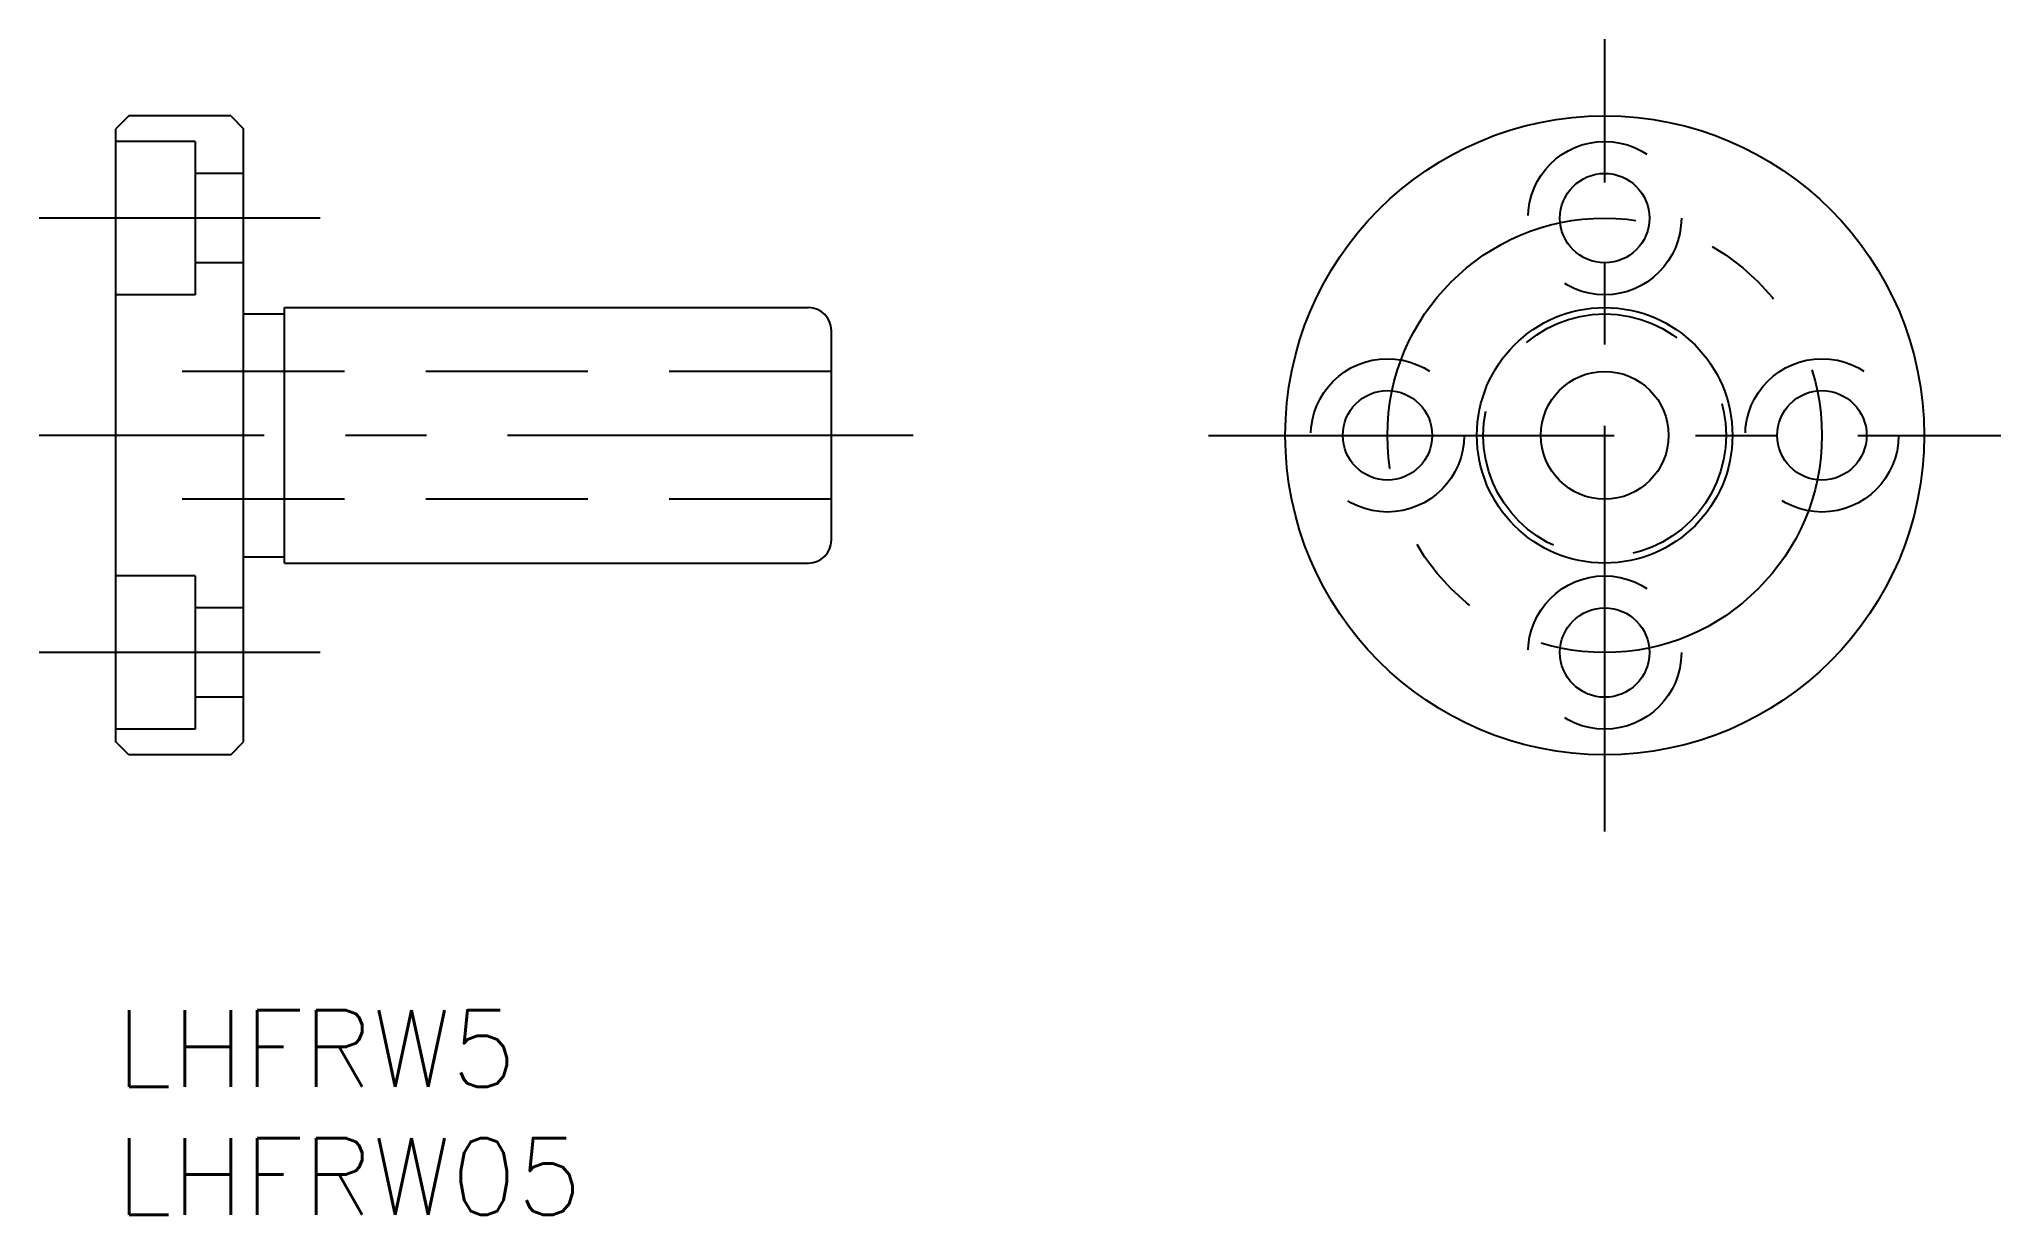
# Model space of a CAD drawing. Extents: x -3 to 73.8, y -8 to 38.
import ezdxf

# ---------------------------------------------------------------- set-up
doc = ezdxf.new("R2010")
doc.units = 0
doc.header["$LTSCALE"] = 0.5
doc.linetypes.add('CENTER', pattern=[50.8, 31.75, -6.35, 6.35, -6.35])
doc.linetypes.add('DASHED', pattern=[19.05, 12.7, -6.35])
for name, color, linetype in [('MSM_CENTER', 1, 'CENTER'), ('MSM_CONTINUOUS', 7, 'CONTINUOUS'), ('MSM_DASHED', 4, 'DASHED'), ('MSM_PART_NUMBER', 7, 'CONTINUOUS')]:
    doc.layers.add(name, color=color, linetype=linetype)
doc.styles.get("Standard").update_dxf_attribs({"font": 'txt.shx', "height": 1, "bigfont": 'bigfont.shx'})

# ---------------------------------------------------------------- blocks, each defined once
blk = doc.blocks.new('*U24')
at = {"layer": 'MSM_PART_NUMBER'}
blk.add_text('LHFRW5', height=3, dxfattribs=at).set_placement((0, -3))
blk = doc.blocks.new('*U25')
at = {"layer": 'MSM_PART_NUMBER'}
blk.add_text('LHFRW05', height=3, dxfattribs=at).set_placement((0, -8))

msp = doc.modelspace()

# ---------------------------------------------------------------- linework, layer by layer
at = {"layer": 'MSM_CENTER'}
for p, q in [((58.262, 7), (58.262, 38)), ((8, 31), (-3, 31)), ((31.206, 22.5), (-3, 22.5)), ((42.762, 22.5), (73.762, 22.5)), ((8, 14), (-3, 14))]:
    msp.add_line(p, q, dxfattribs=at)
msp.add_circle((58.262, 22.5), 8.5, dxfattribs=at)
at = {"layer": 'MSM_CONTINUOUS'}
for p, q in [((0.5, 35), (0, 34.5)), ((4.5, 35), (0.5, 35)), ((4.5, 35), (5, 34.5)), ((0, 10.5), (0, 34.5)), ((5, 10.5), (5, 34.5)), ((5, 27.25), (6.6, 27.25)), ((6.6, 27.5), (27.1, 27.5)), ((6.6, 17.5), (6.6, 27.5)), ((28, 18.4), (28, 26.6)), ((5, 17.75), (6.6, 17.75)), ((6.6, 17.5), (27.1, 17.5)), ((0.5, 10), (0, 10.5)), ((4.5, 10), (0.5, 10)), ((4.5, 10), (5, 10.5))]:
    msp.add_line(p, q, dxfattribs=at)
for centre, radius in [((58.262, 22.5), 12.5), ((58.262, 31), 1.75), ((58.262, 22.5), 5), ((58.262, 22.5), 2.5), ((49.762, 22.5), 1.75), ((66.762, 22.5), 1.75), ((58.262, 14), 1.75)]:
    msp.add_circle(centre, radius, dxfattribs=at)
for centre, start, end in [((27.1, 26.6), 0, 90), ((27.1, 18.4), 270, 360)]:
    msp.add_arc(centre, 0.9, start, end, dxfattribs=at)
at = {"layer": 'MSM_DASHED'}
for p, q in [((3.1, 34), (0, 34)), ((3.1, 34), (3.1, 28)), ((5, 32.75), (3.1, 32.75)), ((5, 29.25), (3.1, 29.25)), ((3.1, 28), (0, 28)), ((28, 25), (0, 25)), ((28, 20), (0, 20)), ((3.1, 17), (0, 17)), ((3.1, 17), (3.1, 11)), ((5, 15.75), (3.1, 15.75)), ((5, 12.25), (3.1, 12.25)), ((3.1, 11), (0, 11))]:
    msp.add_line(p, q, dxfattribs=at)
for centre, radius in [((58.262, 31), 3), ((58.262, 22.5), 4.75), ((49.762, 22.5), 3), ((66.762, 22.5), 3), ((58.262, 14), 3)]:
    msp.add_circle(centre, radius, dxfattribs=at)

# ---------------------------------------------------------------- block references
at = {"layer": 'MSM_CONTINUOUS'}
for name in ['*U24', '*U25']:
    msp.add_blockref(name, (0, 0), dxfattribs=at)

doc.saveas('drawing.dxf')
